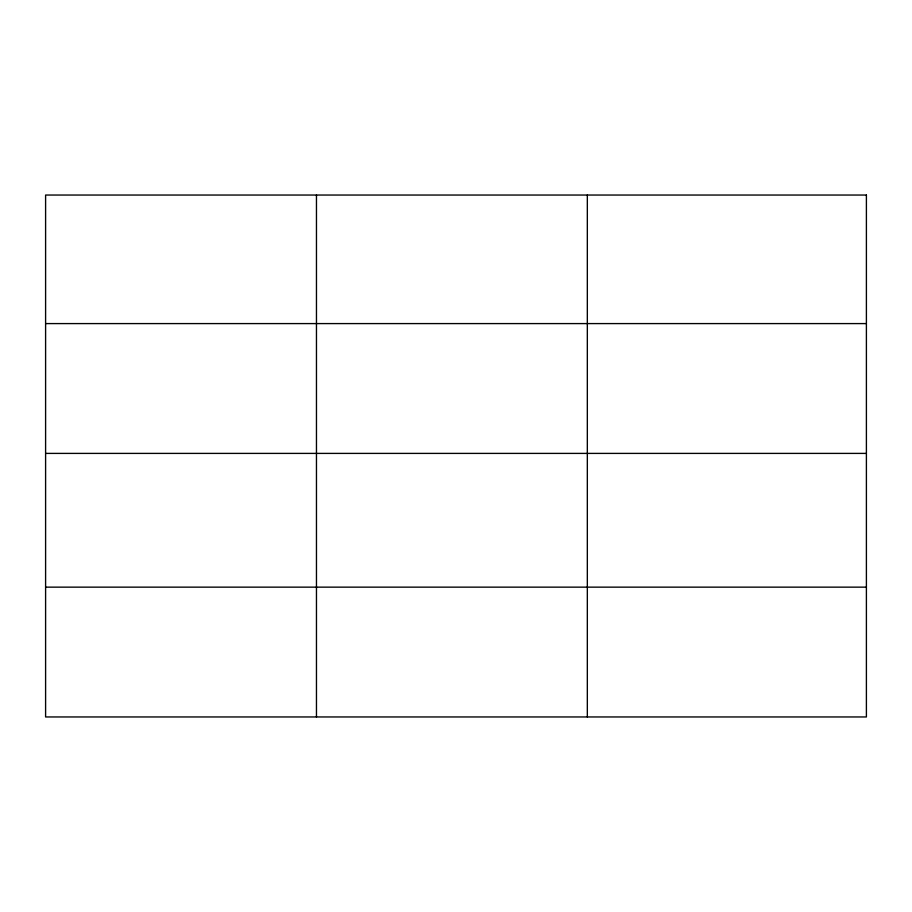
<?xml version="1.0" encoding="UTF-8"?>
<svg xmlns="http://www.w3.org/2000/svg" width="912" height="912" viewBox="0 0 912 912"><rect width="100%" height="100%" fill="white"/><g stroke="black" fill="none" stroke-linecap="round" stroke-linejoin="round"><path stroke-width="1.37" d="M45.6 323.589L866.4 323.589M45.6 453.401L866.4 453.401M45.6 587.146L866.4 587.146M587.328 195.043L587.328 716.957M316.464 195.043L316.464 716.957M866.4 195.043L45.6 195.043L45.6 716.957L866.4 716.957L866.4 195.043"/></g></svg>
